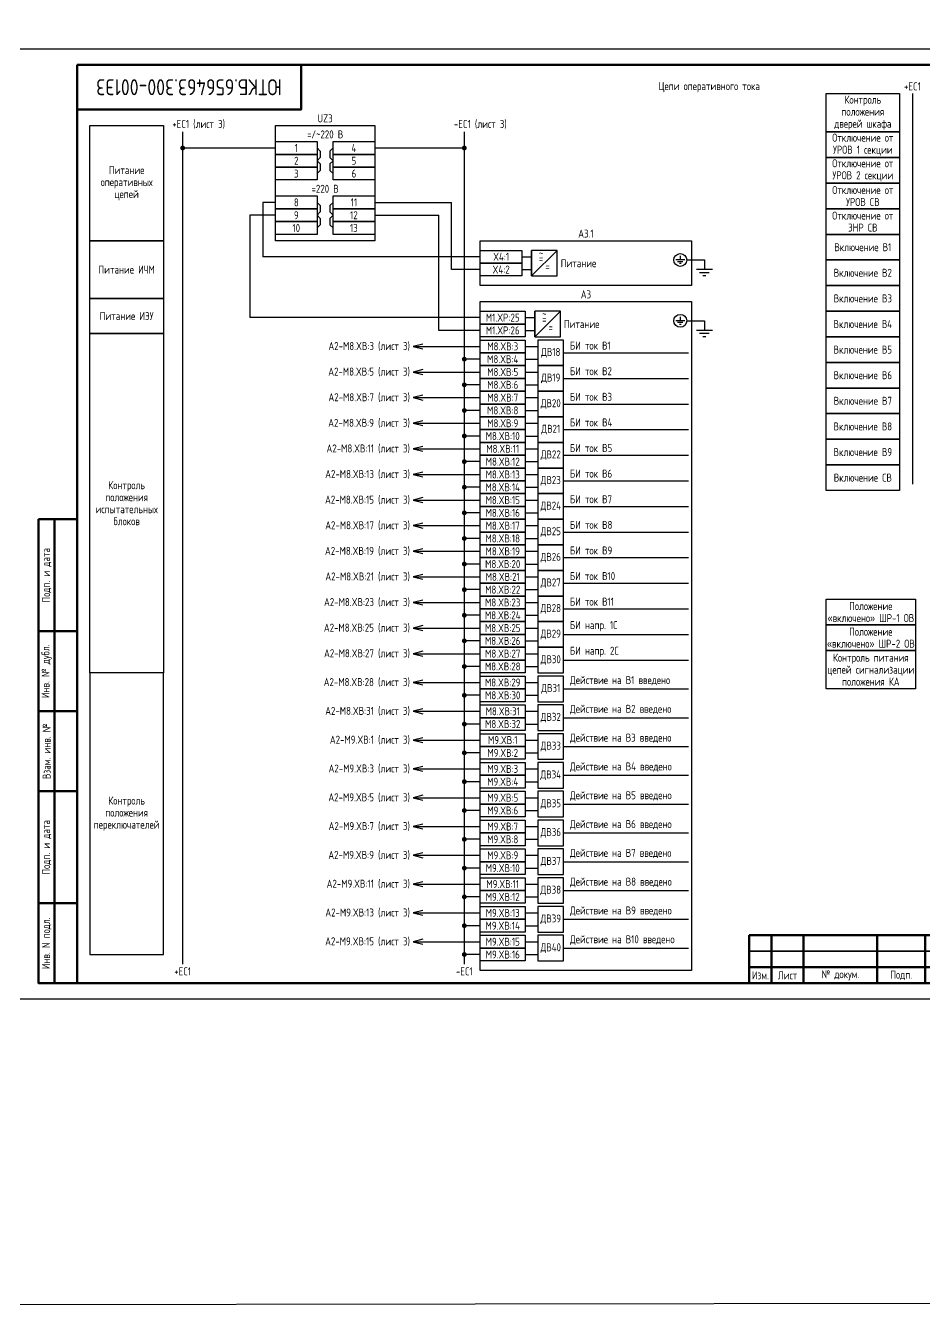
# Model space of a CAD drawing. Header units: millimetres. Extents: x -1245 to 5086, y -99 to 618.
# Drawn here: x 1264 to 1544.7, y -99 to 304.2 of the extents above; entities that cross this region are included whole.
import ezdxf

# ---------------------------------------------------------------- set-up
doc = ezdxf.new("R2010")
doc.units = ezdxf.units.MM
doc.styles.add('Gost_type_A', font='GOST_A.TTF')

# ---------------------------------------------------------------- blocks, each defined once
blk = doc.blocks.new('Формат_А3')
blk.add_lwpolyline([(-420, 297), (0, 297), (0, 0), (-420, 0)], close=True)
at = {"lineweight": 50}
blk.add_lwpolyline([(-400, 292), (-5, 292), (-5, 5), (-400, 5)], close=True, dxfattribs=at)
blk = doc.blocks.new('Штамп левый нижний')
at = {"lineweight": 50}
for points in [[(-12, 145), (-7, 145), (-7, 110), (-12, 110)], [(-7, 145), (0, 145), (0, 110), (-7, 110)], [(-12, 110), (-7, 110), (-7, 85), (-12, 85)], [(-7, 110), (0, 110), (0, 85), (-7, 85)], [(-12, 85), (-7, 85), (-7, 60), (-12, 60)], [(-7, 85), (0, 85), (0, 60), (-7, 60)], [(-12, 60), (-7, 60), (-7, 25), (-12, 25)], [(-7, 60), (0, 60), (0, 25), (-7, 25)], [(-12, 25), (-7, 25), (-7, 0), (-12, 0)], [(-7, 25), (0, 25), (0, 0), (-7, 0)]]:
    blk.add_lwpolyline(points, close=True, dxfattribs=at)
at = {"char_height": 2.5, "attachment_point": 5, "rotation": 90, "style": 'Gost_type_A'}
for s, insert, width in [('Подп. и дата', (-9.5, 127.5), 35), ('Инв. № дубл.', (-9.5, 97.5), 25), ('Взам. инв. №', (-9.5, 72.5), 25), ('Подп. и дата', (-9.5, 42.5), 35), ('Инв. N подл.', (-9.5, 12.5), 25)]:
    blk.add_mtext(s, dxfattribs=dict(at, insert=insert, width=width))
blk = doc.blocks.new('Штамп малый нижний')
at = {"lineweight": 50}
for points in [[(-185, 15), (-178, 15), (-178, 5), (-185, 5)], [(-178, 15), (-168, 15), (-168, 5), (-178, 5)], [(-168, 15), (-145, 15), (-145, 5), (-168, 5)], [(-145, 15), (-130, 15), (-130, 5), (-145, 5)], [(-130, 15), (-120, 15), (-120, 5), (-130, 5)], [(-120, 15), (-10, 15), (-10, 0), (-120, 0)], [(-10, 15), (0, 15), (0, 10), (-10, 10)], [(-10, 10), (0, 10), (0, 0), (-10, 0)], [(-185, 5), (-178, 5), (-178, 0), (-185, 0)], [(-178, 5), (-168, 5), (-168, 0), (-178, 0)], [(-168, 5), (-145, 5), (-145, 0), (-168, 0)], [(-145, 5), (-130, 5), (-130, 0), (-145, 0)], [(-130, 5), (-120, 5), (-120, 0), (-130, 0)]]:
    blk.add_lwpolyline(points, close=True, dxfattribs=at)
for points in [[(-185, 15), (-178, 15), (-178, 10), (-185, 10)], [(-178, 15), (-168, 15), (-168, 10), (-178, 10)], [(-168, 15), (-145, 15), (-145, 10), (-168, 10)], [(-145, 15), (-130, 15), (-130, 10), (-145, 10)], [(-130, 15), (-120, 15), (-120, 10), (-130, 10)], [(-185, 10), (-178, 10), (-178, 5), (-185, 5)], [(-178, 10), (-168, 10), (-168, 5), (-178, 5)], [(-168, 10), (-145, 10), (-145, 5), (-168, 5)], [(-145, 10), (-130, 10), (-130, 5), (-145, 5)], [(-130, 10), (-120, 10), (-120, 5), (-130, 5)]]:
    blk.add_lwpolyline(points, close=True)
at = {"char_height": 2.5, "style": 'Gost_type_A'}
for s, insert, width, attachment_point in [('Лист', (-5, 12.5), 10, 5), ('№ докум.', (-156.5, 2.5), 23, 5), ('Изм.', (-181.5, 2.5), 7, 5), ('Лист', (-173, 2.5), 10, 5), ('Подп.', (-137.5, 2.5), 15, 5), ('Дата', (-125, 2.5), 10, 5), ('Копировал', (-75, -2.53), 13.1202, 6), ('Формат', (-30, -2.53), 13.1202, 6)]:
    blk.add_mtext(s, dxfattribs=dict(at, insert=insert, width=width, attachment_point=attachment_point))
blk = doc.blocks.new('Штамп угловой верхний')
at = {"lineweight": 50}
blk.add_lwpolyline([(0, 0), (70, 0), (70, -14), (0, -14)], close=True, dxfattribs=at)
blk = doc.blocks.new('POINT')
at = {"const_width": 0.75}
blk.add_lwpolyline([(-0.375, 0, 1), (0.375, 0, 1)], format="xyb", close=True, dxfattribs=at)

msp = doc.modelspace()

# ---------------------------------------------------------------- linework, layer by layer
for p, q in [((1541, 283), (1541, 161)), ((1313, 271), (1313, 11)), ((1401, 271), (1401, 11)), ((1313, 266), (1342, 266)), ((1373, 266), (1401, 266)), ((1342, 249), (1338, 249)), ((1338, 249), (1338, 232)), ((1373, 249), (1397, 249)), ((1397, 228), (1397, 249)), ((1334, 245), (1334, 213)), ((1342, 245), (1334, 245)), ((1373, 245), (1393, 245)), ((1393, 209), (1393, 245)), ((1422, 226), (1422, 234)), ((1422, 226), (1430, 234)), ((1406, 232), (1338, 232)), ((1470.48, 231), (1476, 231)), ((1406, 228), (1397, 228)), ((1423, 207), (1423, 215)), ((1423, 207), (1431, 215)), ((1406, 213), (1334, 213)), ((1470.48, 212), (1476, 212)), ((1406, 209), (1393, 209)), ((1385, 204), (1406, 204)), ((1420, 204), (1424, 204)), ((1432, 202), (1471, 202)), ((1406, 200), (1401, 200)), ((1420, 200), (1424, 200)), ((1385, 196), (1406, 196)), ((1420, 196), (1424, 196)), ((1432, 194), (1471, 194)), ((1406, 192), (1401, 192)), ((1420, 192), (1424, 192)), ((1385, 188), (1406, 188)), ((1420, 188), (1424, 188)), ((1432, 186), (1471, 186)), ((1406, 184), (1401, 184)), ((1420, 184), (1424, 184)), ((1385, 180), (1406, 180)), ((1420, 180), (1424, 180)), ((1432, 178), (1471, 178)), ((1406, 176), (1401, 176)), ((1420, 176), (1424, 176)), ((1385, 172), (1406, 172)), ((1420, 172), (1424, 172)), ((1432, 170), (1471, 170)), ((1406, 168), (1401, 168)), ((1420, 168), (1424, 168)), ((1385, 164), (1406, 164)), ((1420, 164), (1424, 164)), ((1432, 162), (1471, 162)), ((1406, 160), (1401, 160)), ((1420, 160), (1424, 160)), ((1385, 156), (1406, 156)), ((1420, 156), (1424, 156)), ((1432, 154), (1471, 154)), ((1406, 152), (1401, 152)), ((1420, 152), (1424, 152)), ((1385, 148), (1406, 148)), ((1420, 148), (1424, 148)), ((1432, 146), (1471, 146)), ((1406, 144), (1401, 144)), ((1420, 144), (1424, 144)), ((1385, 140), (1406, 140)), ((1420, 140), (1424, 140)), ((1432, 138), (1471, 138)), ((1406, 136), (1401, 136)), ((1420, 136), (1424, 136)), ((1385, 132), (1406, 132)), ((1420, 132), (1424, 132)), ((1432, 130), (1471, 130)), ((1406, 128), (1401, 128)), ((1420, 128), (1424, 128)), ((1385, 124), (1406, 124)), ((1420, 124), (1424, 124)), ((1432, 122), (1471, 122)), ((1406, 120), (1401, 120)), ((1420, 120), (1424, 120)), ((1385, 116), (1406, 116)), ((1420, 116), (1424, 116)), ((1432, 114), (1471, 114)), ((1406, 112), (1401, 112)), ((1420, 112), (1424, 112)), ((1385, 108), (1406, 108)), ((1420, 108), (1424, 108)), ((1432, 106), (1471, 106)), ((1406, 104), (1401, 104)), ((1420, 104), (1424, 104)), ((1385, 99), (1406, 99)), ((1420, 99), (1424, 99)), ((1432, 97), (1471, 97)), ((1406, 95), (1401, 95)), ((1420, 95), (1424, 95)), ((1385, 90), (1406, 90)), ((1420, 90), (1424, 90)), ((1406, 86), (1401, 86)), ((1420, 86), (1424, 86)), ((1432, 88), (1471, 88)), ((1385, 81), (1406, 81)), ((1420, 81), (1424, 81)), ((1406, 77), (1401, 77)), ((1420, 77), (1424, 77)), ((1432, 79), (1471, 79)), ((1385, 72), (1406, 72)), ((1420, 72), (1424, 72)), ((1432, 70), (1471, 70)), ((1406, 68), (1401, 68)), ((1420, 68), (1424, 68)), ((1385, 63), (1406, 63)), ((1420, 63), (1424, 63)), ((1432, 61), (1471, 61)), ((1406, 59), (1401, 59)), ((1420, 59), (1424, 59)), ((1385, 54), (1406, 54)), ((1420, 54), (1424, 54)), ((1406, 50), (1401, 50)), ((1420, 50), (1424, 50)), ((1432, 52), (1471, 52)), ((1385, 45), (1406, 45)), ((1420, 45), (1424, 45)), ((1406, 41), (1401, 41)), ((1420, 41), (1424, 41)), ((1432, 43), (1471, 43)), ((1385, 36), (1406, 36)), ((1420, 36), (1424, 36)), ((1432, 34), (1471, 34)), ((1406, 32), (1401, 32)), ((1420, 32), (1424, 32)), ((1385, 27), (1406, 27)), ((1420, 27), (1424, 27)), ((1432, 25), (1471, 25)), ((1406, 23), (1401, 23)), ((1420, 23), (1424, 23)), ((1385, 18), (1406, 18)), ((1420, 18), (1424, 18)), ((1406, 14), (1401, 14)), ((1420, 14), (1424, 14)), ((1432, 16), (1471, 16))]:
    msp.add_line(p, q)
at = {"ltscale": 4}
for p, q in [((1419, 232), (1422, 232)), ((1419, 228), (1422, 228)), ((1420, 213), (1423, 213)), ((1420, 209), (1423, 209))]:
    msp.add_line(p, q, dxfattribs=at)
at = {"ltscale": 4.32}
for p, q in [((1469.89, 231), (1467.04, 231)), ((1469.32, 230.43), (1467.61, 230.43)), ((1468.75, 229.86), (1468.18, 229.86)), ((1468.46, 232.28), (1468.46, 231)), ((1476, 231), (1476, 228)), ((1478.5, 228), (1473.5, 228)), ((1477.5, 227), (1474.5, 227)), ((1476.5, 226), (1475.5, 226)), ((1469.89, 212), (1467.04, 212)), ((1469.32, 211.43), (1467.61, 211.43)), ((1468.75, 210.86), (1468.18, 210.86)), ((1468.46, 213.28), (1468.46, 212)), ((1476, 212), (1476, 209)), ((1478.5, 209), (1473.5, 209)), ((1477.5, 208), (1474.5, 208)), ((1476.5, 207), (1475.5, 207))]:
    msp.add_line(p, q, dxfattribs=at)
at = {"color": 3}
msp.add_lwpolyline([(-1245, 609), (5086, 618), (5086, -90), (-1245, -99)], close=True, dxfattribs=at)
for points in [[(1537, 271), (1514, 271), (1514, 283), (1537, 283)], [(1307, 237), (1284, 237), (1284, 273), (1307, 273)], [(1342, 273), (1373, 273), (1373, 237), (1342, 237)], [(1537, 263), (1514, 263), (1514, 271), (1537, 271)], [(1342, 268), (1355, 268), (1355, 264), (1342, 264)], [(1360, 268), (1373, 268), (1373, 264), (1360, 264)], [(1342, 264), (1355, 264), (1355, 260), (1342, 260)], [(1360, 264), (1373, 264), (1373, 260), (1360, 260)], [(1537, 255), (1514, 255), (1514, 263), (1537, 263)], [(1342, 260), (1355, 260), (1355, 256), (1342, 256)], [(1360, 260), (1373, 260), (1373, 256), (1360, 256)], [(1537, 247), (1514, 247), (1514, 255), (1537, 255)], [(1342, 251), (1355, 251), (1355, 247), (1342, 247)], [(1360, 251), (1373, 251), (1373, 247), (1360, 247)], [(1342, 247), (1355, 247), (1355, 243), (1342, 243)], [(1360, 247), (1373, 247), (1373, 243), (1360, 243)], [(1537, 239), (1514, 239), (1514, 247), (1537, 247)], [(1342, 243), (1355, 243), (1355, 239), (1342, 239)], [(1360, 243), (1373, 243), (1373, 239), (1360, 239)], [(1537, 231), (1514, 231), (1514, 239), (1537, 239)], [(1307, 219), (1284, 219), (1284, 237), (1307, 237)], [(1406, 237), (1472, 237), (1472, 223), (1406, 223)], [(1406, 234), (1419, 234), (1419, 230), (1406, 230)], [(1406, 230), (1419, 230), (1419, 226), (1406, 226)], [(1537, 223), (1514, 223), (1514, 231), (1537, 231)], [(1537, 215), (1514, 215), (1514, 223), (1537, 223)], [(1307, 208), (1284, 208), (1284, 219), (1307, 219)], [(1406, 218), (1472, 218), (1472, 9), (1406, 9)], [(1406, 215), (1420, 215), (1420, 211), (1406, 211)], [(1537, 207), (1514, 207), (1514, 215), (1537, 215)], [(1406, 211), (1420, 211), (1420, 207), (1406, 207)], [(1307, 102), (1284, 102), (1284, 208), (1307, 208)], [(1406, 206), (1420, 206), (1420, 202), (1406, 202)], [(1537, 199), (1514, 199), (1514, 207), (1537, 207)], [(1406, 202), (1420, 202), (1420, 198), (1406, 198)], [(1406, 198), (1420, 198), (1420, 194), (1406, 194)], [(1537, 191), (1514, 191), (1514, 199), (1537, 199)], [(1406, 194), (1420, 194), (1420, 190), (1406, 190)], [(1406, 190), (1420, 190), (1420, 186), (1406, 186)], [(1537, 183), (1514, 183), (1514, 191), (1537, 191)], [(1406, 186), (1420, 186), (1420, 182), (1406, 182)], [(1406, 182), (1420, 182), (1420, 178), (1406, 178)], [(1537, 175), (1514, 175), (1514, 183), (1537, 183)], [(1406, 178), (1420, 178), (1420, 174), (1406, 174)], [(1406, 174), (1420, 174), (1420, 170), (1406, 170)], [(1537, 167), (1514, 167), (1514, 175), (1537, 175)], [(1406, 170), (1420, 170), (1420, 166), (1406, 166)], [(1406, 166), (1420, 166), (1420, 162), (1406, 162)], [(1537, 159), (1514, 159), (1514, 167), (1537, 167)], [(1406, 162), (1420, 162), (1420, 158), (1406, 158)], [(1406, 158), (1420, 158), (1420, 154), (1406, 154)], [(1406, 154), (1420, 154), (1420, 150), (1406, 150)], [(1406, 150), (1420, 150), (1420, 146), (1406, 146)], [(1406, 146), (1420, 146), (1420, 142), (1406, 142)], [(1406, 142), (1420, 142), (1420, 138), (1406, 138)], [(1406, 138), (1420, 138), (1420, 134), (1406, 134)], [(1406, 134), (1420, 134), (1420, 130), (1406, 130)], [(1406, 130), (1420, 130), (1420, 126), (1406, 126)], [(1406, 126), (1420, 126), (1420, 122), (1406, 122)], [(1542, 117), (1514, 117), (1514, 125), (1542, 125)], [(1406, 122), (1420, 122), (1420, 118), (1406, 118)], [(1406, 118), (1420, 118), (1420, 114), (1406, 114)], [(1542, 109), (1514, 109), (1514, 117), (1542, 117)], [(1406, 114), (1420, 114), (1420, 110), (1406, 110)], [(1406, 110), (1420, 110), (1420, 106), (1406, 106)], [(1542, 97), (1514, 97), (1514, 109), (1542, 109)], [(1406, 106), (1420, 106), (1420, 102), (1406, 102)], [(1307, 102), (1284, 102), (1284, 14), (1307, 14)], [(1406, 101), (1420, 101), (1420, 97), (1406, 97)], [(1406, 97), (1420, 97), (1420, 93), (1406, 93)], [(1406, 92), (1420, 92), (1420, 88), (1406, 88)], [(1406, 88), (1420, 88), (1420, 84), (1406, 84)], [(1406, 83), (1420, 83), (1420, 79), (1406, 79)], [(1406, 79), (1420, 79), (1420, 75), (1406, 75)], [(1406, 74), (1420, 74), (1420, 70), (1406, 70)], [(1406, 70), (1420, 70), (1420, 66), (1406, 66)], [(1406, 65), (1420, 65), (1420, 61), (1406, 61)], [(1406, 61), (1420, 61), (1420, 57), (1406, 57)], [(1406, 56), (1420, 56), (1420, 52), (1406, 52)], [(1406, 52), (1420, 52), (1420, 48), (1406, 48)], [(1406, 47), (1420, 47), (1420, 43), (1406, 43)], [(1406, 43), (1420, 43), (1420, 39), (1406, 39)], [(1406, 38), (1420, 38), (1420, 34), (1406, 34)], [(1406, 34), (1420, 34), (1420, 30), (1406, 30)], [(1406, 29), (1420, 29), (1420, 25), (1406, 25)], [(1406, 25), (1420, 25), (1420, 21), (1406, 21)], [(1406, 20), (1420, 20), (1420, 16), (1406, 16)], [(1406, 16), (1420, 16), (1420, 12), (1406, 12)]]:
    msp.add_lwpolyline(points, close=True)
for points in [[(1355, 266), (1356, 265), (1356, 263), (1355, 262)], [(1360, 266), (1359, 265), (1359, 263), (1360, 262)], [(1355, 262), (1356, 261), (1356, 259), (1355, 258)], [(1360, 262), (1359, 261), (1359, 259), (1360, 258)], [(1355, 249), (1356, 248), (1356, 246), (1355, 245)], [(1360, 249), (1359, 248), (1359, 246), (1360, 245)], [(1355, 245), (1356, 244), (1356, 242), (1355, 241)], [(1360, 245), (1359, 244), (1359, 242), (1360, 241)], [(1388, 204.75), (1385, 204), (1388, 203.25)], [(1388, 196.75), (1385, 196), (1388, 195.25)], [(1388, 188.75), (1385, 188), (1388, 187.25)], [(1388, 180.75), (1385, 180), (1388, 179.25)], [(1388, 172.75), (1385, 172), (1388, 171.25)], [(1388, 164.75), (1385, 164), (1388, 163.25)], [(1388, 156.75), (1385, 156), (1388, 155.25)], [(1388, 148.75), (1385, 148), (1388, 147.25)], [(1388, 140.75), (1385, 140), (1388, 139.25)], [(1388, 132.75), (1385, 132), (1388, 131.25)], [(1388, 124.75), (1385, 124), (1388, 123.25)], [(1388, 116.75), (1385, 116), (1388, 115.25)], [(1388, 108.75), (1385, 108), (1388, 107.25)], [(1388, 99.75), (1385, 99), (1388, 98.25)], [(1388, 90.75), (1385, 90), (1388, 89.25)], [(1388, 81.75), (1385, 81), (1388, 80.25)], [(1388, 72.75), (1385, 72), (1388, 71.25)], [(1388, 63.75), (1385, 63), (1388, 62.25)], [(1388, 54.75), (1385, 54), (1388, 53.25)], [(1388, 45.75), (1385, 45), (1388, 44.25)], [(1388, 36.75), (1385, 36), (1388, 35.25)], [(1388, 27.75), (1385, 27), (1388, 26.25)], [(1388, 18.75), (1385, 18), (1388, 17.25)]]:
    msp.add_lwpolyline(points)
at = {"ltscale": 4}
for points in [[(1422, 226), (1430, 226), (1430, 234), (1422, 234)], [(1423, 207), (1431, 207), (1431, 215), (1423, 215)], [(1424, 198), (1432, 198), (1432, 206), (1424, 206)], [(1424, 190), (1432, 190), (1432, 198), (1424, 198)], [(1424, 182), (1432, 182), (1432, 190), (1424, 190)], [(1424, 174), (1432, 174), (1432, 182), (1424, 182)], [(1424, 166), (1432, 166), (1432, 174), (1424, 174)], [(1424, 158), (1432, 158), (1432, 166), (1424, 166)], [(1424, 150), (1432, 150), (1432, 158), (1424, 158)], [(1424, 142), (1432, 142), (1432, 150), (1424, 150)], [(1424, 134), (1432, 134), (1432, 142), (1424, 142)], [(1424, 126), (1432, 126), (1432, 134), (1424, 134)], [(1424, 118), (1432, 118), (1432, 126), (1424, 126)], [(1424, 110), (1432, 110), (1432, 118), (1424, 118)], [(1424, 102), (1432, 102), (1432, 110), (1424, 110)], [(1424, 93), (1432, 93), (1432, 101), (1424, 101)], [(1424, 84), (1432, 84), (1432, 92), (1424, 92)], [(1424, 75), (1432, 75), (1432, 83), (1424, 83)], [(1424, 66), (1432, 66), (1432, 74), (1424, 74)], [(1424, 57), (1432, 57), (1432, 65), (1424, 65)], [(1424, 48), (1432, 48), (1432, 56), (1424, 56)], [(1424, 39), (1432, 39), (1432, 47), (1424, 47)], [(1424, 30), (1432, 30), (1432, 38), (1424, 38)], [(1424, 21), (1432, 21), (1432, 29), (1424, 29)], [(1424, 12), (1432, 12), (1432, 20), (1424, 20)]]:
    msp.add_lwpolyline(points, close=True, dxfattribs=at)
for centre in [(1468.46, 231), (1468.46, 212)]:
    msp.add_circle(centre, 2.02)

# ---------------------------------------------------------------- block references
for name, p in [('Формат_А3', (1680, 0)), ('Штамп угловой верхний', (1280, 292)), ('POINT', (1313, 266)), ('POINT', (1401, 266)), ('POINT', (1401, 200)), ('POINT', (1401, 192)), ('POINT', (1401, 184)), ('POINT', (1401, 176)), ('POINT', (1401, 168)), ('POINT', (1401, 160)), ('Штамп левый нижний', (1280, 5)), ('POINT', (1401, 152)), ('POINT', (1401, 144)), ('POINT', (1401, 136)), ('POINT', (1401, 128)), ('POINT', (1401, 120)), ('POINT', (1401, 112)), ('POINT', (1401, 104)), ('POINT', (1401, 95)), ('POINT', (1401, 86)), ('POINT', (1401, 77)), ('POINT', (1401, 68)), ('POINT', (1401, 59)), ('POINT', (1401, 50)), ('POINT', (1401, 41)), ('POINT', (1401, 32)), ('POINT', (1401, 23)), ('Штамп малый нижний', (1675, 5)), ('POINT', (1401, 14))]:
    msp.add_blockref(name, p)

# ---------------------------------------------------------------- texts
at = {"insert": (1315, 285), "char_height": 5, "width": 70, "attachment_point": 5, "rotation": 180, "style": 'Gost_type_A'}
msp.add_mtext('ЮТКБ.656463.300-001Э3', dxfattribs=at)
at = {"char_height": 2.5, "style": 'Gost_type_A'}
for s, insert, width, attachment_point, line_spacing_factor in [('Цепи оперативного тока', (1477.5, 285), 395, 5, 0.9), ('Контроль положения\\Pдверей шкафа', (1525.5, 277), 23, 5, 0.9), ('UZ3', (1357.5, 274), 31, 8, 0.9), ('=/~220 В', (1357.5, 269), 31, 8, 0.9), ('Отключение от УРОВ 1 секции', (1525.5, 267), 23, 5, 0.9), ('Отключение от УРОВ 2 секции', (1525.5, 259), 23, 5, 0.9), ('Питание оперативных цепей', (1295.5, 255), 23, 5, 0.9), ('=220 В', (1357.5, 252), 31, 8, 0.9), ('Отключение от УРОВ СВ', (1525.5, 251), 23, 5, 0.9), ('Отключение от ЗНР СВ', (1525.5, 243), 23, 5, 0.9), ('A3.1', (1439, 238), 66, 8, 0.9), ('Включение В1', (1525.5, 235), 23, 5, 0.9), ('Питание ИЧМ', (1295.5, 228), 23, 5, 0.9), ('Включение В2', (1525.5, 227), 23, 5, 0.9), ('A3', (1439, 219), 66, 8, 0.9), ('Включение В3', (1525.5, 219), 23, 5, 0.9), ('Питание ИЭУ', (1295.5, 213.5), 23, 5, 0.9), ('Включение В4', (1525.5, 211), 23, 5, 0.9), ('A2-M8.XВ:3 (лист 3)', (1384, 204), 31, 6, 0.8), ('Включение В5', (1525.5, 203), 23, 5, 0.9), ('A2-M8.XВ:5 (лист 3)', (1384, 196), 31, 6, 0.8), ('Включение В6', (1525.5, 195), 23, 5, 0.9), ('A2-M8.XВ:7 (лист 3)', (1384, 188), 31, 6, 0.8), ('Включение В7', (1525.5, 187), 23, 5, 0.9), ('A2-M8.XВ:9 (лист 3)', (1384, 180), 31, 6, 0.8), ('Включение В8', (1525.5, 179), 23, 5, 0.9), ('A2-M8.XВ:11 (лист 3)', (1384, 172), 31, 6, 0.8), ('Включение В9', (1525.5, 171), 23, 5, 0.9), ('A2-M8.XВ:13 (лист 3)', (1384, 164), 31, 6, 0.8), ('Контроль положения\\Pиспытательных блоков', (1295.5, 155), 23, 5, 0.9), ('Включение СВ', (1525.5, 163), 23, 5, 0.9), ('A2-M8.XВ:15 (лист 3)', (1384, 156), 31, 6, 0.8), ('A2-M8.XВ:17 (лист 3)', (1384, 148), 31, 6, 0.8), ('A2-M8.XВ:19 (лист 3)', (1384, 140), 31, 6, 0.8), ('A2-M8.XВ:21 (лист 3)', (1384, 132), 31, 6, 0.8), ('A2-M8.XВ:23 (лист 3)', (1384, 124), 31, 6, 0.8), ('Положение «включено» ШР-1 ОВ', (1528, 121), 28, 5, 0.9), ('A2-M8.XВ:25 (лист 3)', (1384, 116), 31, 6, 0.8), ('Положение «включено» ШР-2 ОВ', (1528, 113), 28, 5, 0.9), ('A2-M8.XВ:27 (лист 3)', (1384, 108), 31, 6, 0.8), ('Контроль питания цепей сигнализации положения КА', (1528, 103), 28, 5, 0.9), ('A2-M8.XВ:28 (лист 3)', (1384, 99), 31, 6, 0.8), ('A2-M8.XВ:31 (лист 3)', (1384, 90), 31, 6, 0.8), ('A2-M9.XВ:1 (лист 3)', (1384, 81), 31, 6, 0.8), ('A2-M9.XВ:3 (лист 3)', (1384, 72), 31, 6, 0.8), ('A2-M9.XВ:5 (лист 3)', (1384, 63), 31, 6, 0.8), ('Контроль положения\\Pпереключателей', (1295.5, 58), 23, 5, 0.9), ('A2-M9.XВ:7 (лист 3)', (1384, 54), 31, 6, 0.8), ('A2-M9.XВ:9 (лист 3)', (1384, 45), 31, 6, 0.8), ('A2-M9.XВ:11 (лист 3)', (1384, 36), 31, 6, 0.8), ('A2-M9.XВ:13 (лист 3)', (1384, 27), 31, 6, 0.8), ('A2-M9.XВ:15 (лист 3)', (1384, 18), 31, 6, 0.8)]:
    msp.add_mtext(s, dxfattribs=dict(at, insert=insert, width=width, attachment_point=attachment_point, line_spacing_factor=line_spacing_factor))
for s, insert, width, attachment_point in [('+EC1', (1541, 284), 20, 8), ('+EC1 (лист 3)', (1318, 272), 18, 8), ('-EC1 (лист 3)', (1406, 272), 18, 8), ('1', (1348.5, 266), 13, 5), ('4', (1366.5, 266), 13, 5), ('2', (1348.5, 262), 13, 5), ('5', (1366.5, 262), 13, 5), ('3', (1348.5, 258), 13, 5), ('6', (1366.5, 258), 13, 5), ('8', (1348.5, 249), 13, 5), ('11', (1366.5, 249), 13, 5), ('9', (1348.5, 245), 13, 5), ('12', (1366.5, 245), 13, 5), ('10', (1348.5, 241), 13, 5), ('13', (1366.5, 241), 13, 5), ('X4:1', (1412.5, 232), 13, 5), ('~', (1425, 233.03), 2.7, 5), ('=', (1425, 231.53), 6, 5), ('Питание', (1436.67, 229.99), 11.3452, 5), ('X4:2', (1412.5, 228), 13, 5), ('=', (1427, 229), 6, 5), ('M1.XP:25', (1413, 213), 13.9956, 5), ('~', (1426, 214.03), 2.7, 5), ('M1.XP:26', (1413, 209), 13.9956, 5), ('=', (1426, 212.53), 6, 5), ('=', (1428, 210), 6, 5), ('Питание', (1437.67, 210.99), 11.3452, 5), ('M8.XВ:3', (1413, 204), 14, 5), ('ДВ18', (1428, 202), 7.9998, 5), ('БИ ток В1', (1434, 203), 27.8465, 7), ('M8.XВ:4', (1413, 200), 14, 5), ('M8.XВ:5', (1413, 196), 14, 5), ('ДВ19', (1428, 194), 7.9998, 5), ('БИ ток В2', (1434, 195), 27.8465, 7), ('M8.XВ:6', (1413, 192), 14, 5), ('БИ ток В3', (1434, 187), 27.8465, 7), ('M8.XВ:7', (1413, 188), 14, 5), ('ДВ20', (1428, 186), 7.9998, 5), ('M8.XВ:8', (1413, 184), 14, 5), ('БИ ток В4', (1434, 179), 27.8465, 7), ('M8.XВ:9', (1413, 180), 14, 5), ('ДВ21', (1428, 178), 7.9998, 5), ('M8.XВ:10', (1413, 176), 14, 5), ('БИ ток В5', (1434, 171), 27.8465, 7), ('M8.XВ:11', (1413, 172), 14, 5), ('ДВ22', (1428, 170), 7.9998, 5), ('M8.XВ:12', (1413, 168), 14, 5), ('БИ ток В6', (1434, 163), 27.8465, 7), ('M8.XВ:13', (1413, 164), 14, 5), ('ДВ23', (1428, 162), 7.9998, 5), ('M8.XВ:14', (1413, 160), 14, 5), ('M8.XВ:15', (1413, 156), 14, 5), ('БИ ток В7', (1434, 155), 27.8465, 7), ('M8.XВ:16', (1413, 152), 14, 5), ('ДВ24', (1428, 154), 7.9998, 5), ('M8.XВ:17', (1413, 148), 14, 5), ('БИ ток В8', (1434, 147), 27.8465, 7), ('M8.XВ:18', (1413, 144), 14, 5), ('ДВ25', (1428, 146), 7.9998, 5), ('M8.XВ:19', (1413, 140), 14, 5), ('БИ ток В9', (1434, 139), 27.8465, 7), ('M8.XВ:20', (1413, 136), 14, 5), ('ДВ26', (1428, 138), 7.9998, 5), ('M8.XВ:21', (1413, 132), 14, 5), ('БИ ток В10', (1434, 131), 27.8465, 7), ('M8.XВ:22', (1413, 128), 14, 5), ('ДВ27', (1428, 130), 7.9998, 5), ('M8.XВ:23', (1413, 124), 14, 5), ('БИ ток В11', (1434, 123), 27.8465, 7), ('M8.XВ:24', (1413, 120), 14, 5), ('ДВ28', (1428, 122), 7.9998, 5), ('M8.XВ:25', (1413, 116), 14, 5), ('БИ напр. 1С', (1434, 115), 27.8465, 7), ('M8.XВ:26', (1413, 112), 14, 5), ('ДВ29', (1428, 114), 7.9998, 5), ('M8.XВ:27', (1413, 108), 14, 5), ('БИ напр. 2С', (1434, 107), 27.8465, 7), ('M8.XВ:28', (1413, 104), 14, 5), ('ДВ30', (1428, 106), 7.9998, 5), ('Действие на В1 введено', (1434, 98), 38, 7), ('M8.XВ:29', (1413, 99), 14, 5), ('ДВ31', (1428, 97), 7.9998, 5), ('M8.XВ:30', (1413, 95), 14, 5), ('M8.XВ:31', (1413, 90), 14, 5), ('ДВ32', (1428, 88), 7.9998, 5), ('Действие на В2 введено', (1434, 89), 37, 7), ('M8.XВ:32', (1413, 86), 14, 5), ('M9.XВ:1', (1413, 81), 14, 5), ('Действие на В3 введено', (1434, 80), 38, 7), ('M9.XВ:2', (1413, 77), 14, 5), ('ДВ33', (1428, 79), 7.9998, 5), ('M9.XВ:3', (1413, 72), 14, 5), ('Действие на В4 введено', (1434, 71), 38, 7), ('M9.XВ:4', (1413, 68), 14, 5), ('ДВ34', (1428, 70), 7.9998, 5), ('Действие на В5 введено', (1434, 62), 38, 7), ('M9.XВ:5', (1413, 63), 14, 5), ('ДВ35', (1428, 61), 7.9998, 5), ('M9.XВ:6', (1413, 59), 14, 5), ('M9.XВ:7', (1413, 54), 14, 5), ('ДВ36', (1428, 52), 7.9998, 5), ('Действие на В6 введено', (1434, 53), 38, 7), ('M9.XВ:8', (1413, 50), 14, 5), ('M9.XВ:9', (1413, 45), 14, 5), ('ДВ37', (1428, 43), 7.9998, 5), ('Действие на В7 введено', (1434, 44), 38, 7), ('M9.XВ:10', (1413, 41), 14, 5), ('M9.XВ:11', (1413, 36), 14, 5), ('Действие на В8 введено', (1434, 35), 38, 7), ('M9.XВ:12', (1413, 32), 14, 5), ('ДВ38', (1428, 34), 7.9998, 5), ('M9.XВ:13', (1413, 27), 14, 5), ('Действие на В9 введено', (1434, 26), 38, 7), ('M9.XВ:14', (1413, 23), 14, 5), ('ДВ39', (1428, 25), 7.9998, 5), ('M9.XВ:15', (1413, 18), 14, 5), ('ДВ40', (1428, 16), 7.9998, 5), ('Действие на В10 введено', (1434, 17), 38, 7), ('M9.XВ:16', (1413, 14), 14, 5), ('+EC1', (1313, 10), 20, 2), ('-EC1', (1401, 10), 20, 2)]:
    msp.add_mtext(s, dxfattribs=dict(at, insert=insert, width=width, attachment_point=attachment_point))

doc.saveas('drawing.dxf')
